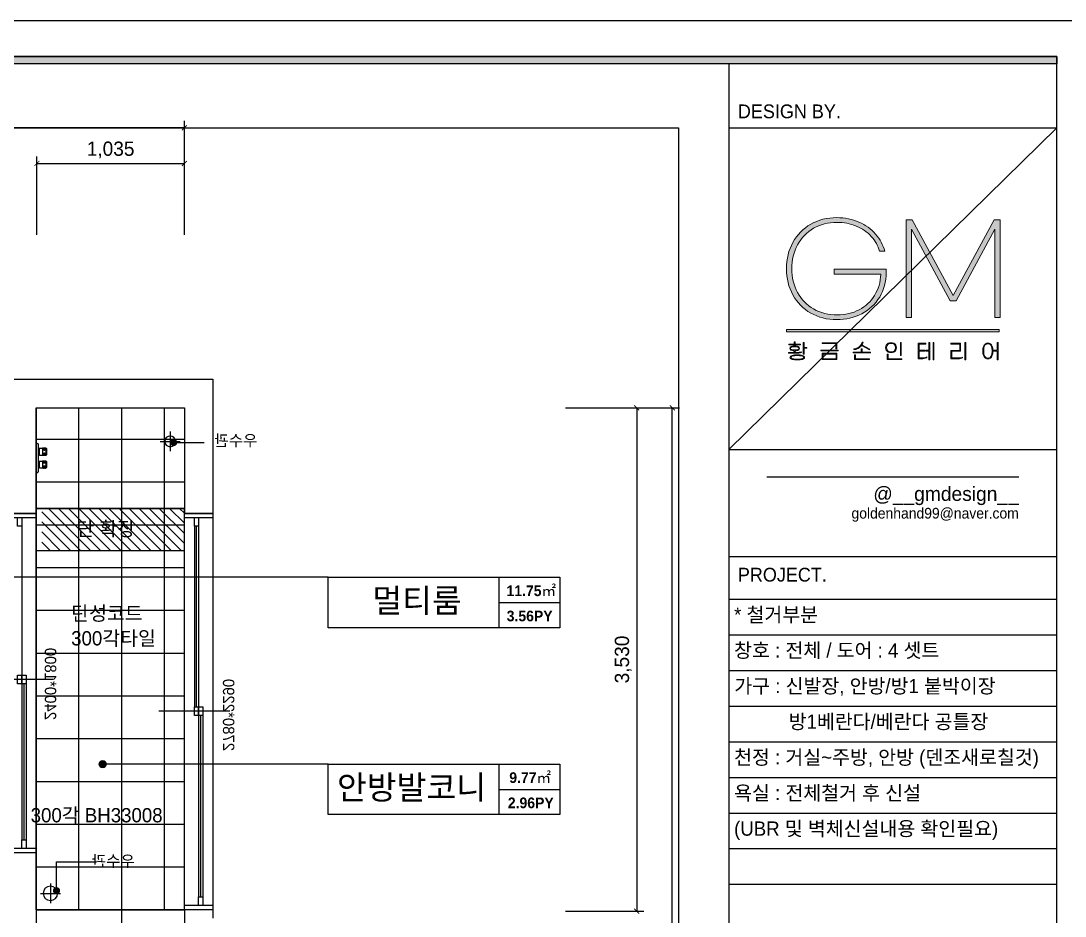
# Model space of a CAD drawing. Header units: inches. Extents: x 47110 to 180628, y 8205 to 35062.
# Drawn here: x 61091 to 68418, y 28114 to 34393 of the extents above; entities that cross this region are included whole.
import ezdxf
from ezdxf.enums import TextEntityAlignment as Align

# ---------------------------------------------------------------- set-up
doc = ezdxf.new("R2010")
doc.units = ezdxf.units.IN
doc.header["$LTSCALE"] = 100
doc.header["$MEASUREMENT"] = 0
doc.header["$PDSIZE"] = 700.071425
doc.linetypes.add('DASHEDX2', pattern=[1.5, 1, -0.5])
for name, color, linetype in [('0-ELC TEXT', 7, 'Continuous'), ('03-TEXT', 3, 'Continuous'), ('06-FUR', 6, 'Continuous'), ('07-DIM', 1, 'Continuous'), ('08-HAT', 8, 'Continuous'), ('3.기호.계단선', 30, 'Continuous'), ('_U+B808_U+C774_U+C5B4 2', 7, 'Continuous'), ('F-SYM', 7, 'Continuous'), ('fin', 5, 'Continuous'), ('FORM(YOURNAME)-11', 1, 'Continuous'), ('Layer 1', 7, 'Continuous'), ('도면층2', 2, 'Continuous'), ('도면층4', 4, 'Continuous'), ('도면층5', 5, 'Continuous')]:
    doc.layers.add(name, color=color, linetype=linetype)
doc.styles.add('YOURNAME', font='HY울릉도M.TTF')
doc.styles.add('넥슨고딕', font='NEXONLv1GothicBold.ttf')
doc.styles.add('마감재', font='stylu.ttf')
doc.styles.add('코레일둥고', font='Korail_Round_Gothic_Medium.ttf')
doc.dimstyles.new('벽치수 Copy of DIM-50', dxfattribs={"dimscale": 50, "dimtxt": 2, "dimasz": 0.7, "dimexe": 1, "dimexo": 1, "dimgap": 0.7, "dimtad": 1, "dimdec": 0, "dimzin": 1, "dimdsep": 46, "dimlunit": 6, "dimtxsty": '마감재', "dimblk": 'ARCHTICK', "dimcen": -0.09, "dimclrd": 256, "dimclre": 256, "dimclrt": 3, "dimadec": 0, "dimazin": 0, "dimtfac": 1, "dimtdec": 0, "dimtix": 1, "dimtmove": 2, "dimatfit": 0, "dimldrblk": 'ARCHTICK', "dimfxl": 1, "dimtolj": 1, "dimtzin": 0, "dimarcsym": 0})

# ---------------------------------------------------------------- blocks, each defined once
blk = doc.blocks.new('block 29')
at = {"layer": '_U+B808_U+C774_U+C5B4 2'}
h = blk.add_hatch(color=35, dxfattribs=at)
h.dxf.hatch_style = 2
edge = h.paths.add_edge_path()
edge.add_spline(control_points=[(626.29, -130.32), (626.06, -130.35), (625.8, -130.36), (625.5, -130.36), (625.5, -130.36), (624.38, -130.36), (624.38, -130.36), (624.38, -130.36), (624.38, -130.21), (624.38, -130.21), (624.38, -130.21), (625.42, -130.21), (625.42, -130.21), (625.42, -130.21), (625.42, -129.89), (625.42, -129.89), (625.16, -129.88), (624.96, -129.84), (624.81, -129.76), (624.66, -129.68), (624.58, -129.57), (624.58, -129.44), (624.58, -129.3), (624.66, -129.19), (624.83, -129.1), (625, -129.02), (625.22, -128.98), (625.5, -128.98), (625.79, -128.98), (626.01, -129.02), (626.18, -129.1), (626.34, -129.19), (626.43, -129.3), (626.43, -129.44), (626.43, -129.57), (626.35, -129.68), (626.2, -129.76), (626.05, -129.84), (625.84, -129.89), (625.58, -129.89), (625.58, -129.89), (625.58, -130.21), (625.58, -130.21), (626.18, -130.2), (626.58, -130.16), (626.78, -130.07), (626.78, -130.07), (626.78, -130.22), (626.78, -130.22), (626.68, -130.27), (626.51, -130.3), (626.29, -130.32)], knot_values=[0, 0, 0, 0, 1, 1, 1, 2, 2, 2, 3, 3, 3, 4, 4, 4, 5, 5, 5, 6, 6, 6, 7, 7, 7, 8, 8, 8, 9, 9, 9, 10, 10, 10, 11, 11, 11, 12, 12, 12, 13, 13, 13, 14, 14, 14, 15, 15, 15, 16, 16, 16, 17, 17, 17, 17], degree=3, periodic=0)
h.paths.add_polyline_path([(626.62, -128.8), (624.41, -128.8), (624.41, -128.65), (625.41, -128.65), (625.41, -128.24), (625.58, -128.24), (625.58, -128.65), (626.62, -128.65)])
edge = h.paths.add_edge_path()
edge.add_spline(control_points=[(626.98, -130.76), (627.24, -130.83), (627.37, -130.96), (627.37, -131.13), (627.37, -131.3), (627.24, -131.42), (626.98, -131.5), (626.72, -131.57), (626.39, -131.61), (626, -131.61), (625.61, -131.61), (625.28, -131.57), (625.02, -131.5), (624.76, -131.42), (624.63, -131.3), (624.63, -131.13), (624.63, -130.96), (624.76, -130.83), (625.02, -130.76), (625.28, -130.68), (625.61, -130.65), (626, -130.65), (626.39, -130.65), (626.72, -130.68), (626.98, -130.76)], knot_values=[0, 0, 0, 0, 1, 1, 1, 2, 2, 2, 3, 3, 3, 4, 4, 4, 5, 5, 5, 6, 6, 6, 7, 7, 7, 8, 8, 8, 8], degree=3, periodic=0)
edge = h.paths.add_edge_path()
edge.add_spline(control_points=[(624.95, -129.67), (625.09, -129.72), (625.27, -129.75), (625.5, -129.75), (625.73, -129.75), (625.92, -129.72), (626.06, -129.67), (626.2, -129.61), (626.27, -129.53), (626.27, -129.44), (626.27, -129.34), (626.2, -129.27), (626.06, -129.21), (625.92, -129.15), (625.73, -129.13), (625.5, -129.13), (625.27, -129.13), (625.09, -129.15), (624.95, -129.21), (624.81, -129.27), (624.74, -129.34), (624.74, -129.44), (624.74, -129.53), (624.81, -129.61), (624.95, -129.67)], knot_values=[0, 0, 0, 0, 1, 1, 1, 2, 2, 2, 3, 3, 3, 4, 4, 4, 5, 5, 5, 6, 6, 6, 7, 7, 7, 8, 8, 8, 8], degree=3, periodic=0)
edge = h.paths.add_edge_path()
edge.add_spline(control_points=[(626.83, -131.38), (627.08, -131.33), (627.2, -131.25), (627.2, -131.13), (627.2, -131.01), (627.08, -130.92), (626.83, -130.87), (626.59, -130.82), (626.31, -130.79), (626, -130.79), (625.69, -130.79), (625.41, -130.82), (625.17, -130.87), (624.92, -130.92), (624.8, -131.01), (624.8, -131.13), (624.8, -131.25), (624.92, -131.33), (625.17, -131.38), (625.41, -131.44), (625.69, -131.46), (626, -131.46), (626.31, -131.46), (626.59, -131.44), (626.83, -131.38)], knot_values=[0, 0, 0, 0, 1, 1, 1, 2, 2, 2, 3, 3, 3, 4, 4, 4, 5, 5, 5, 6, 6, 6, 7, 7, 7, 8, 8, 8, 8], degree=3, periodic=0)
h.paths.add_polyline_path([(627.8, -129.28), (627.8, -129.43), (627.29, -129.43), (627.29, -130.53), (627.13, -130.53), (627.13, -128.32), (627.29, -128.32), (627.29, -129.28)])
h = blk.add_hatch(color=35, dxfattribs=at)
h.dxf.hatch_style = 2
h.paths.add_polyline_path([(633.67, -129.92), (630.41, -129.92), (630.41, -129.77), (633.67, -129.77)])
h.paths.add_polyline_path([(633.4, -129.51), (633.24, -129.51), (633.24, -128.55), (630.66, -128.55), (630.66, -128.4), (633.4, -128.4)])
h.paths.add_polyline_path([(633.41, -131.54), (630.67, -131.54), (630.67, -130.36), (633.41, -130.36)])
h.paths.add_polyline_path([(633.25, -131.39), (633.25, -130.51), (630.83, -130.51), (630.83, -131.39)])
h = blk.add_hatch(color=35, dxfattribs=at)
h.dxf.hatch_style = 2
h.paths.add_polyline_path([(639.69, -130.16), (639.69, -130.31), (636.44, -130.31), (636.44, -130.16), (637.98, -130.16), (637.98, -129.51), (638.15, -129.51), (638.15, -130.16)])
edge = h.paths.add_edge_path()
edge.add_spline(control_points=[(637.36, -129.47), (637.09, -129.61), (636.83, -129.68), (636.58, -129.68), (636.58, -129.68), (636.58, -129.53), (636.58, -129.53), (636.8, -129.52), (637.02, -129.46), (637.24, -129.35), (637.47, -129.24), (637.66, -129.08), (637.83, -128.89), (638, -128.7), (638.1, -128.49), (638.15, -128.26), (638.15, -128.26), (638.31, -128.28), (638.31, -128.28), (638.27, -128.46), (638.21, -128.63), (638.1, -128.79), (638.1, -128.79), (639.55, -129.58), (639.55, -129.58), (639.55, -129.58), (639.48, -129.71), (639.48, -129.71), (639.48, -129.71), (638.01, -128.93), (638.01, -128.93), (637.84, -129.15), (637.62, -129.33), (637.36, -129.47)], knot_values=[0, 0, 0, 0, 1, 1, 1, 2, 2, 2, 3, 3, 3, 4, 4, 4, 5, 5, 5, 6, 6, 6, 7, 7, 7, 8, 8, 8, 9, 9, 9, 10, 10, 10, 11, 11, 11, 11], degree=3, periodic=0)
h.paths.add_polyline_path([(636.86, -131.39), (639.51, -131.39), (639.51, -131.54), (636.7, -131.54), (636.7, -130.65), (636.86, -130.65)])
h = blk.add_hatch(color=35, dxfattribs=at)
h.dxf.hatch_style = 2
edge = h.paths.add_edge_path()
edge.add_spline(control_points=[(644.09, -128.5), (644.24, -128.59), (644.35, -128.7), (644.43, -128.84), (644.51, -128.98), (644.55, -129.14), (644.55, -129.31), (644.55, -129.49), (644.51, -129.65), (644.43, -129.79), (644.35, -129.93), (644.24, -130.04), (644.09, -130.13), (643.93, -130.21), (643.75, -130.25), (643.54, -130.25), (643.33, -130.25), (643.15, -130.21), (643, -130.13), (642.85, -130.04), (642.73, -129.93), (642.65, -129.79), (642.57, -129.65), (642.53, -129.49), (642.53, -129.31), (642.53, -129.14), (642.57, -128.98), (642.65, -128.84), (642.73, -128.7), (642.85, -128.59), (643, -128.5), (643.15, -128.42), (643.33, -128.38), (643.54, -128.38), (643.75, -128.38), (643.93, -128.42), (644.09, -128.5)], knot_values=[0, 0, 0, 0, 1, 1, 1, 2, 2, 2, 3, 3, 3, 4, 4, 4, 5, 5, 5, 6, 6, 6, 7, 7, 7, 8, 8, 8, 9, 9, 9, 10, 10, 10, 11, 11, 11, 12, 12, 12, 12], degree=3, periodic=0)
edge = h.paths.add_edge_path()
edge.add_spline(control_points=[(643.1, -128.62), (642.97, -128.69), (642.87, -128.78), (642.8, -128.9), (642.73, -129.02), (642.7, -129.16), (642.7, -129.31), (642.7, -129.47), (642.73, -129.61), (642.8, -129.73), (642.87, -129.85), (642.97, -129.94), (643.1, -130.01), (643.23, -130.07), (643.38, -130.11), (643.54, -130.11), (643.71, -130.11), (643.86, -130.07), (643.99, -130.01), (644.12, -129.94), (644.21, -129.85), (644.28, -129.73), (644.35, -129.61), (644.39, -129.47), (644.39, -129.31), (644.39, -129.16), (644.35, -129.02), (644.28, -128.9), (644.21, -128.78), (644.12, -128.69), (643.99, -128.62), (643.86, -128.56), (643.71, -128.52), (643.54, -128.52), (643.38, -128.52), (643.23, -128.56), (643.1, -128.62)], knot_values=[0, 0, 0, 0, 1, 1, 1, 2, 2, 2, 3, 3, 3, 4, 4, 4, 5, 5, 5, 6, 6, 6, 7, 7, 7, 8, 8, 8, 9, 9, 9, 10, 10, 10, 11, 11, 11, 12, 12, 12, 12], degree=3, periodic=0)
h.paths.add_polyline_path([(642.98, -131.39), (645.58, -131.39), (645.58, -131.54), (642.82, -131.54), (642.82, -130.53), (642.98, -130.53)])
h.paths.add_polyline_path([(645.45, -130.78), (645.29, -130.78), (645.29, -128.32), (645.45, -128.32)])
h = blk.add_hatch(color=35, dxfattribs=at)
h.dxf.hatch_style = 2
edge = h.paths.add_edge_path()
edge.add_spline(control_points=[(649.11, -131.24), (649.37, -131.24), (649.58, -131.22), (649.75, -131.19), (649.92, -131.17), (650.08, -131.12), (650.22, -131.05), (650.22, -131.05), (650.22, -131.21), (650.22, -131.21), (649.97, -131.33), (649.61, -131.39), (649.13, -131.39), (649.13, -131.39), (648.63, -131.39), (648.63, -131.39), (648.63, -131.39), (648.63, -128.48), (648.63, -128.48), (648.63, -128.48), (650.06, -128.48), (650.06, -128.48), (650.06, -128.48), (650.06, -128.63), (650.06, -128.63), (650.06, -128.63), (648.79, -128.63), (648.79, -128.63), (648.79, -128.63), (648.79, -129.81), (648.79, -129.81), (648.79, -129.81), (649.87, -129.81), (649.87, -129.81), (649.87, -129.81), (649.87, -129.96), (649.87, -129.96), (649.87, -129.96), (648.79, -129.96), (648.79, -129.96), (648.79, -129.96), (648.79, -131.24), (648.79, -131.24), (648.79, -131.24), (649.11, -131.24), (649.11, -131.24)], knot_values=[0, 0, 0, 0, 1, 1, 1, 2, 2, 2, 3, 3, 3, 4, 4, 4, 5, 5, 5, 6, 6, 6, 7, 7, 7, 8, 8, 8, 9, 9, 9, 10, 10, 10, 11, 11, 11, 12, 12, 12, 13, 13, 13, 14, 14, 14, 15, 15, 15, 15], degree=3, periodic=0)
h.paths.add_polyline_path([(650.64, -128.35), (650.8, -128.35), (650.8, -131.56), (650.64, -131.56), (650.64, -129.94), (650.06, -129.94), (650.06, -129.79), (650.64, -129.79)])
h.paths.add_polyline_path([(651.57, -128.32), (651.57, -131.62), (651.41, -131.62), (651.41, -128.32)])
h = blk.add_hatch(color=35, dxfattribs=at)
h.dxf.hatch_style = 2
edge = h.paths.add_edge_path()
edge.add_spline(control_points=[(656.55, -129.97), (656.55, -129.97), (654.9, -129.97), (654.9, -129.97), (654.9, -129.97), (654.9, -131.24), (654.9, -131.24), (654.9, -131.24), (656.08, -131.24), (656.08, -131.24), (656.23, -131.24), (656.39, -131.22), (656.55, -131.19), (656.7, -131.17), (656.83, -131.13), (656.93, -131.08), (656.93, -131.08), (656.93, -131.23), (656.93, -131.23), (656.83, -131.28), (656.71, -131.32), (656.55, -131.34), (656.4, -131.37), (656.24, -131.39), (656.08, -131.39), (656.08, -131.39), (654.74, -131.39), (654.74, -131.39), (654.74, -131.39), (654.74, -129.82), (654.74, -129.82), (654.74, -129.82), (656.39, -129.82), (656.39, -129.82), (656.39, -129.82), (656.39, -128.63), (656.39, -128.63), (656.39, -128.63), (654.73, -128.63), (654.73, -128.63), (654.73, -128.63), (654.73, -128.48), (654.73, -128.48), (654.73, -128.48), (656.55, -128.48), (656.55, -128.48), (656.55, -128.48), (656.55, -129.97), (656.55, -129.97)], knot_values=[0, 0, 0, 0, 1, 1, 1, 2, 2, 2, 3, 3, 3, 4, 4, 4, 5, 5, 5, 6, 6, 6, 7, 7, 7, 8, 8, 8, 9, 9, 9, 10, 10, 10, 11, 11, 11, 12, 12, 12, 13, 13, 13, 14, 14, 14, 15, 15, 15, 16, 16, 16, 16], degree=3, periodic=0)
h.paths.add_polyline_path([(657.51, -131.62), (657.34, -131.62), (657.34, -128.32), (657.51, -128.32)])
h = blk.add_hatch(color=35, dxfattribs=at)
h.dxf.hatch_style = 2
edge = h.paths.add_edge_path()
edge.add_spline(control_points=[(663.56, -128.32), (663.56, -128.32), (663.56, -131.62), (663.56, -131.62), (663.56, -131.62), (663.4, -131.62), (663.4, -131.62), (663.4, -131.62), (663.4, -129.94), (663.4, -129.94), (663.4, -129.94), (662.6, -129.94), (662.6, -129.94), (662.6, -130.27), (662.56, -130.54), (662.48, -130.77), (662.4, -130.99), (662.29, -131.16), (662.14, -131.27), (662, -131.38), (661.84, -131.43), (661.65, -131.43), (661.47, -131.43), (661.3, -131.38), (661.16, -131.27), (661.02, -131.16), (660.91, -130.99), (660.82, -130.76), (660.74, -130.54), (660.7, -130.26), (660.7, -129.93), (660.7, -129.6), (660.74, -129.33), (660.82, -129.1), (660.91, -128.88), (661.02, -128.71), (661.16, -128.6), (661.3, -128.49), (661.47, -128.43), (661.65, -128.43), (661.83, -128.43), (661.99, -128.48), (662.13, -128.58), (662.26, -128.68), (662.37, -128.83), (662.46, -129.04), (662.54, -129.24), (662.59, -129.5), (662.6, -129.79), (662.6, -129.79), (663.4, -129.79), (663.4, -129.79), (663.4, -129.79), (663.4, -128.32), (663.4, -128.32), (663.4, -128.32), (663.56, -128.32), (663.56, -128.32)], knot_values=[0, 0, 0, 0, 1, 1, 1, 2, 2, 2, 3, 3, 3, 4, 4, 4, 5, 5, 5, 6, 6, 6, 7, 7, 7, 8, 8, 8, 9, 9, 9, 10, 10, 10, 11, 11, 11, 12, 12, 12, 13, 13, 13, 14, 14, 14, 15, 15, 15, 16, 16, 16, 17, 17, 17, 18, 18, 18, 19, 19, 19, 19], degree=3, periodic=0)
edge = h.paths.add_edge_path()
edge.add_spline(control_points=[(662.06, -131.13), (662.18, -131.03), (662.27, -130.88), (662.34, -130.68), (662.4, -130.48), (662.44, -130.23), (662.44, -129.93), (662.44, -129.64), (662.4, -129.39), (662.34, -129.19), (662.27, -128.98), (662.18, -128.83), (662.06, -128.73), (661.94, -128.63), (661.8, -128.58), (661.65, -128.58), (661.5, -128.58), (661.37, -128.63), (661.25, -128.73), (661.13, -128.83), (661.04, -128.98), (660.97, -129.19), (660.9, -129.39), (660.87, -129.64), (660.87, -129.93), (660.87, -130.23), (660.9, -130.48), (660.97, -130.68), (661.04, -130.88), (661.13, -131.03), (661.25, -131.13), (661.37, -131.23), (661.5, -131.28), (661.65, -131.28), (661.8, -131.28), (661.94, -131.23), (662.06, -131.13)], knot_values=[0, 0, 0, 0, 1, 1, 1, 2, 2, 2, 3, 3, 3, 4, 4, 4, 5, 5, 5, 6, 6, 6, 7, 7, 7, 8, 8, 8, 9, 9, 9, 10, 10, 10, 11, 11, 11, 12, 12, 12, 12], degree=3, periodic=0)
at = {"layer": '_U+B808_U+C774_U+C5B4 2', "lineweight": 0}
for points in [[(626.62, -128.8), (624.41, -128.8), (624.41, -128.65), (625.41, -128.65), (625.41, -128.24), (625.58, -128.24), (625.58, -128.65), (626.62, -128.65), (626.62, -128.8)], [(627.8, -129.28), (627.8, -129.43), (627.29, -129.43), (627.29, -130.53), (627.13, -130.53), (627.13, -128.32), (627.29, -128.32), (627.29, -129.28), (627.8, -129.28)], [(633.4, -129.51), (633.24, -129.51), (633.24, -128.55), (630.66, -128.55), (630.66, -128.4), (633.4, -128.4), (633.4, -129.51)], [(645.45, -130.78), (645.29, -130.78), (645.29, -128.32), (645.45, -128.32), (645.45, -130.78)], [(650.64, -128.35), (650.8, -128.35), (650.8, -131.56), (650.64, -131.56), (650.64, -129.94), (650.06, -129.94), (650.06, -129.79), (650.64, -129.79), (650.64, -128.35)], [(651.57, -128.32), (651.57, -131.62), (651.41, -131.62), (651.41, -128.32), (651.57, -128.32)], [(657.51, -131.62), (657.34, -131.62), (657.34, -128.32), (657.51, -128.32), (657.51, -131.62)], [(633.67, -129.92), (630.41, -129.92), (630.41, -129.77), (633.67, -129.77), (633.67, -129.92)], [(633.41, -131.54), (630.67, -131.54), (630.67, -130.36), (633.41, -130.36), (633.41, -131.54)], [(633.25, -131.39), (633.25, -130.51), (630.83, -130.51), (630.83, -131.39), (633.25, -131.39)], [(639.69, -130.16), (639.69, -130.31), (636.44, -130.31), (636.44, -130.16), (637.98, -130.16), (637.98, -129.51), (638.15, -129.51), (638.15, -130.16), (639.69, -130.16)], [(636.86, -131.39), (639.51, -131.39), (639.51, -131.54), (636.7, -131.54), (636.7, -130.65), (636.86, -130.65), (636.86, -131.39)], [(642.98, -131.39), (645.58, -131.39), (645.58, -131.54), (642.82, -131.54), (642.82, -130.53), (642.98, -130.53), (642.98, -131.39)]]:
    blk.add_lwpolyline(points, dxfattribs=at)
for points, knots in [([(637.36, -129.47), (637.09, -129.61), (636.83, -129.68), (636.58, -129.68), (636.58, -129.68), (636.58, -129.53), (636.58, -129.53), (636.8, -129.52), (637.02, -129.46), (637.24, -129.35), (637.47, -129.24), (637.66, -129.08), (637.83, -128.89), (638, -128.7), (638.1, -128.49), (638.15, -128.26), (638.15, -128.26), (638.31, -128.28), (638.31, -128.28), (638.27, -128.46), (638.21, -128.63), (638.1, -128.79), (638.1, -128.79), (639.55, -129.58), (639.55, -129.58), (639.55, -129.58), (639.48, -129.71), (639.48, -129.71), (639.48, -129.71), (638.01, -128.93), (638.01, -128.93), (637.84, -129.15), (637.62, -129.33), (637.36, -129.47)], [0, 0, 0, 0, 1, 1, 1, 2, 2, 2, 3, 3, 3, 4, 4, 4, 5, 5, 5, 6, 6, 6, 7, 7, 7, 8, 8, 8, 9, 9, 9, 10, 10, 10, 11, 11, 11, 11]), ([(644.09, -128.5), (644.24, -128.59), (644.35, -128.7), (644.43, -128.84), (644.51, -128.98), (644.55, -129.14), (644.55, -129.31), (644.55, -129.49), (644.51, -129.65), (644.43, -129.79), (644.35, -129.93), (644.24, -130.04), (644.09, -130.13), (643.93, -130.21), (643.75, -130.25), (643.54, -130.25), (643.33, -130.25), (643.15, -130.21), (643, -130.13), (642.85, -130.04), (642.73, -129.93), (642.65, -129.79), (642.57, -129.65), (642.53, -129.49), (642.53, -129.31), (642.53, -129.14), (642.57, -128.98), (642.65, -128.84), (642.73, -128.7), (642.85, -128.59), (643, -128.5), (643.15, -128.42), (643.33, -128.38), (643.54, -128.38), (643.75, -128.38), (643.93, -128.42), (644.09, -128.5)], [0, 0, 0, 0, 1, 1, 1, 2, 2, 2, 3, 3, 3, 4, 4, 4, 5, 5, 5, 6, 6, 6, 7, 7, 7, 8, 8, 8, 9, 9, 9, 10, 10, 10, 11, 11, 11, 12, 12, 12, 12]), ([(643.1, -128.62), (642.97, -128.69), (642.87, -128.78), (642.8, -128.9), (642.73, -129.02), (642.7, -129.16), (642.7, -129.31), (642.7, -129.47), (642.73, -129.61), (642.8, -129.73), (642.87, -129.85), (642.97, -129.94), (643.1, -130.01), (643.23, -130.07), (643.38, -130.11), (643.54, -130.11), (643.71, -130.11), (643.86, -130.07), (643.99, -130.01), (644.12, -129.94), (644.21, -129.85), (644.28, -129.73), (644.35, -129.61), (644.39, -129.47), (644.39, -129.31), (644.39, -129.16), (644.35, -129.02), (644.28, -128.9), (644.21, -128.78), (644.12, -128.69), (643.99, -128.62), (643.86, -128.56), (643.71, -128.52), (643.54, -128.52), (643.38, -128.52), (643.23, -128.56), (643.1, -128.62)], [0, 0, 0, 0, 1, 1, 1, 2, 2, 2, 3, 3, 3, 4, 4, 4, 5, 5, 5, 6, 6, 6, 7, 7, 7, 8, 8, 8, 9, 9, 9, 10, 10, 10, 11, 11, 11, 12, 12, 12, 12]), ([(649.11, -131.24), (649.37, -131.24), (649.58, -131.22), (649.75, -131.19), (649.92, -131.17), (650.08, -131.12), (650.22, -131.05), (650.22, -131.05), (650.22, -131.21), (650.22, -131.21), (649.97, -131.33), (649.61, -131.39), (649.13, -131.39), (649.13, -131.39), (648.63, -131.39), (648.63, -131.39), (648.63, -131.39), (648.63, -128.48), (648.63, -128.48), (648.63, -128.48), (650.06, -128.48), (650.06, -128.48), (650.06, -128.48), (650.06, -128.63), (650.06, -128.63), (650.06, -128.63), (648.79, -128.63), (648.79, -128.63), (648.79, -128.63), (648.79, -129.81), (648.79, -129.81), (648.79, -129.81), (649.87, -129.81), (649.87, -129.81), (649.87, -129.81), (649.87, -129.96), (649.87, -129.96), (649.87, -129.96), (648.79, -129.96), (648.79, -129.96), (648.79, -129.96), (648.79, -131.24), (648.79, -131.24), (648.79, -131.24), (649.11, -131.24), (649.11, -131.24)], [0, 0, 0, 0, 1, 1, 1, 2, 2, 2, 3, 3, 3, 4, 4, 4, 5, 5, 5, 6, 6, 6, 7, 7, 7, 8, 8, 8, 9, 9, 9, 10, 10, 10, 11, 11, 11, 12, 12, 12, 13, 13, 13, 14, 14, 14, 15, 15, 15, 15]), ([(656.55, -129.97), (656.55, -129.97), (654.9, -129.97), (654.9, -129.97), (654.9, -129.97), (654.9, -131.24), (654.9, -131.24), (654.9, -131.24), (656.08, -131.24), (656.08, -131.24), (656.23, -131.24), (656.39, -131.22), (656.55, -131.19), (656.7, -131.17), (656.83, -131.13), (656.93, -131.08), (656.93, -131.08), (656.93, -131.23), (656.93, -131.23), (656.83, -131.28), (656.71, -131.32), (656.55, -131.34), (656.4, -131.37), (656.24, -131.39), (656.08, -131.39), (656.08, -131.39), (654.74, -131.39), (654.74, -131.39), (654.74, -131.39), (654.74, -129.82), (654.74, -129.82), (654.74, -129.82), (656.39, -129.82), (656.39, -129.82), (656.39, -129.82), (656.39, -128.63), (656.39, -128.63), (656.39, -128.63), (654.73, -128.63), (654.73, -128.63), (654.73, -128.63), (654.73, -128.48), (654.73, -128.48), (654.73, -128.48), (656.55, -128.48), (656.55, -128.48), (656.55, -128.48), (656.55, -129.97), (656.55, -129.97)], [0, 0, 0, 0, 1, 1, 1, 2, 2, 2, 3, 3, 3, 4, 4, 4, 5, 5, 5, 6, 6, 6, 7, 7, 7, 8, 8, 8, 9, 9, 9, 10, 10, 10, 11, 11, 11, 12, 12, 12, 13, 13, 13, 14, 14, 14, 15, 15, 15, 16, 16, 16, 16]), ([(663.56, -128.32), (663.56, -128.32), (663.56, -131.62), (663.56, -131.62), (663.56, -131.62), (663.4, -131.62), (663.4, -131.62), (663.4, -131.62), (663.4, -129.94), (663.4, -129.94), (663.4, -129.94), (662.6, -129.94), (662.6, -129.94), (662.6, -130.27), (662.56, -130.54), (662.48, -130.77), (662.4, -130.99), (662.29, -131.16), (662.14, -131.27), (662, -131.38), (661.84, -131.43), (661.65, -131.43), (661.47, -131.43), (661.3, -131.38), (661.16, -131.27), (661.02, -131.16), (660.91, -130.99), (660.82, -130.76), (660.74, -130.54), (660.7, -130.26), (660.7, -129.93), (660.7, -129.6), (660.74, -129.33), (660.82, -129.1), (660.91, -128.88), (661.02, -128.71), (661.16, -128.6), (661.3, -128.49), (661.47, -128.43), (661.65, -128.43), (661.83, -128.43), (661.99, -128.48), (662.13, -128.58), (662.26, -128.68), (662.37, -128.83), (662.46, -129.04), (662.54, -129.24), (662.59, -129.5), (662.6, -129.79), (662.6, -129.79), (663.4, -129.79), (663.4, -129.79), (663.4, -129.79), (663.4, -128.32), (663.4, -128.32), (663.4, -128.32), (663.56, -128.32), (663.56, -128.32)], [0, 0, 0, 0, 1, 1, 1, 2, 2, 2, 3, 3, 3, 4, 4, 4, 5, 5, 5, 6, 6, 6, 7, 7, 7, 8, 8, 8, 9, 9, 9, 10, 10, 10, 11, 11, 11, 12, 12, 12, 13, 13, 13, 14, 14, 14, 15, 15, 15, 16, 16, 16, 17, 17, 17, 18, 18, 18, 19, 19, 19, 19]), ([(662.06, -131.13), (662.18, -131.03), (662.27, -130.88), (662.34, -130.68), (662.4, -130.48), (662.44, -130.23), (662.44, -129.93), (662.44, -129.64), (662.4, -129.39), (662.34, -129.19), (662.27, -128.98), (662.18, -128.83), (662.06, -128.73), (661.94, -128.63), (661.8, -128.58), (661.65, -128.58), (661.5, -128.58), (661.37, -128.63), (661.25, -128.73), (661.13, -128.83), (661.04, -128.98), (660.97, -129.19), (660.9, -129.39), (660.87, -129.64), (660.87, -129.93), (660.87, -130.23), (660.9, -130.48), (660.97, -130.68), (661.04, -130.88), (661.13, -131.03), (661.25, -131.13), (661.37, -131.23), (661.5, -131.28), (661.65, -131.28), (661.8, -131.28), (661.94, -131.23), (662.06, -131.13)], [0, 0, 0, 0, 1, 1, 1, 2, 2, 2, 3, 3, 3, 4, 4, 4, 5, 5, 5, 6, 6, 6, 7, 7, 7, 8, 8, 8, 9, 9, 9, 10, 10, 10, 11, 11, 11, 12, 12, 12, 12]), ([(626.29, -130.32), (626.06, -130.35), (625.8, -130.36), (625.5, -130.36), (625.5, -130.36), (624.38, -130.36), (624.38, -130.36), (624.38, -130.36), (624.38, -130.21), (624.38, -130.21), (624.38, -130.21), (625.42, -130.21), (625.42, -130.21), (625.42, -130.21), (625.42, -129.89), (625.42, -129.89), (625.16, -129.88), (624.96, -129.84), (624.81, -129.76), (624.66, -129.68), (624.58, -129.57), (624.58, -129.44), (624.58, -129.3), (624.66, -129.19), (624.83, -129.1), (625, -129.02), (625.22, -128.98), (625.5, -128.98), (625.79, -128.98), (626.01, -129.02), (626.18, -129.1), (626.34, -129.19), (626.43, -129.3), (626.43, -129.44), (626.43, -129.57), (626.35, -129.68), (626.2, -129.76), (626.05, -129.84), (625.84, -129.89), (625.58, -129.89), (625.58, -129.89), (625.58, -130.21), (625.58, -130.21), (626.18, -130.2), (626.58, -130.16), (626.78, -130.07), (626.78, -130.07), (626.78, -130.22), (626.78, -130.22), (626.68, -130.27), (626.51, -130.3), (626.29, -130.32)], [0, 0, 0, 0, 1, 1, 1, 2, 2, 2, 3, 3, 3, 4, 4, 4, 5, 5, 5, 6, 6, 6, 7, 7, 7, 8, 8, 8, 9, 9, 9, 10, 10, 10, 11, 11, 11, 12, 12, 12, 13, 13, 13, 14, 14, 14, 15, 15, 15, 16, 16, 16, 17, 17, 17, 17]), ([(626.98, -130.76), (627.24, -130.83), (627.37, -130.96), (627.37, -131.13), (627.37, -131.3), (627.24, -131.42), (626.98, -131.5), (626.72, -131.57), (626.39, -131.61), (626, -131.61), (625.61, -131.61), (625.28, -131.57), (625.02, -131.5), (624.76, -131.42), (624.63, -131.3), (624.63, -131.13), (624.63, -130.96), (624.76, -130.83), (625.02, -130.76), (625.28, -130.68), (625.61, -130.65), (626, -130.65), (626.39, -130.65), (626.72, -130.68), (626.98, -130.76)], [0, 0, 0, 0, 1, 1, 1, 2, 2, 2, 3, 3, 3, 4, 4, 4, 5, 5, 5, 6, 6, 6, 7, 7, 7, 8, 8, 8, 8]), ([(624.95, -129.67), (625.09, -129.72), (625.27, -129.75), (625.5, -129.75), (625.73, -129.75), (625.92, -129.72), (626.06, -129.67), (626.2, -129.61), (626.27, -129.53), (626.27, -129.44), (626.27, -129.34), (626.2, -129.27), (626.06, -129.21), (625.92, -129.15), (625.73, -129.13), (625.5, -129.13), (625.27, -129.13), (625.09, -129.15), (624.95, -129.21), (624.81, -129.27), (624.74, -129.34), (624.74, -129.44), (624.74, -129.53), (624.81, -129.61), (624.95, -129.67)], [0, 0, 0, 0, 1, 1, 1, 2, 2, 2, 3, 3, 3, 4, 4, 4, 5, 5, 5, 6, 6, 6, 7, 7, 7, 8, 8, 8, 8]), ([(626.83, -131.38), (627.08, -131.33), (627.2, -131.25), (627.2, -131.13), (627.2, -131.01), (627.08, -130.92), (626.83, -130.87), (626.59, -130.82), (626.31, -130.79), (626, -130.79), (625.69, -130.79), (625.41, -130.82), (625.17, -130.87), (624.92, -130.92), (624.8, -131.01), (624.8, -131.13), (624.8, -131.25), (624.92, -131.33), (625.17, -131.38), (625.41, -131.44), (625.69, -131.46), (626, -131.46), (626.31, -131.46), (626.59, -131.44), (626.83, -131.38)], [0, 0, 0, 0, 1, 1, 1, 2, 2, 2, 3, 3, 3, 4, 4, 4, 5, 5, 5, 6, 6, 6, 7, 7, 7, 8, 8, 8, 8])]:
    blk.add_open_spline(points, degree=3, knots=knots, dxfattribs=at)
blk = doc.blocks.new('block 30')
at = {"layer": '_U+B808_U+C774_U+C5B4 2'}
h = blk.add_hatch(color=35, dxfattribs=at)
h.dxf.hatch_style = 2
edge = h.paths.add_edge_path()
edge.add_spline(control_points=[(637.53, -105.82), (638.78, -106.37), (639.83, -107.12), (640.66, -108.08), (641.5, -109.03), (642.06, -110.11), (642.35, -111.29), (642.35, -111.29), (641.36, -111.29), (641.36, -111.29), (641.11, -110.26), (640.6, -109.33), (639.84, -108.5), (639.08, -107.68), (638.14, -107.03), (637.02, -106.57), (635.9, -106.11), (634.7, -105.88), (633.42, -105.88), (631.78, -105.88), (630.32, -106.25), (629.04, -106.99), (627.76, -107.73), (626.76, -108.76), (626.05, -110.08), (625.33, -111.4), (624.97, -112.88), (624.97, -114.53), (624.97, -116.2), (625.33, -117.69), (626.05, -119), (626.76, -120.31), (627.77, -121.34), (629.05, -122.08), (630.34, -122.82), (631.82, -123.19), (633.49, -123.19), (634.98, -123.19), (636.34, -122.87), (637.56, -122.23), (638.78, -121.59), (639.75, -120.69), (640.47, -119.53), (641.18, -118.38), (641.57, -117.05), (641.61, -115.55), (641.61, -115.55), (632.88, -115.55), (632.88, -115.55), (632.88, -115.55), (632.88, -114.65), (632.88, -114.65), (632.88, -114.65), (642.63, -114.65), (642.63, -114.65), (642.63, -114.65), (642.63, -115.25), (642.63, -115.25), (642.63, -116.97), (642.23, -118.49), (641.42, -119.84), (640.6, -121.18), (639.49, -122.22), (638.08, -122.96), (636.67, -123.7), (635.11, -124.07), (633.39, -124.07), (631.57, -124.07), (629.95, -123.66), (628.52, -122.85), (627.09, -122.03), (625.98, -120.89), (625.18, -119.44), (624.37, -117.99), (623.97, -116.36), (623.97, -114.53), (623.97, -112.71), (624.37, -111.08), (625.18, -109.63), (625.98, -108.18), (627.09, -107.04), (628.52, -106.22), (629.95, -105.41), (631.57, -105), (633.39, -105), (634.89, -105), (636.27, -105.27), (637.53, -105.82)], knot_values=[0, 0, 0, 0, 1, 1, 1, 2, 2, 2, 3, 3, 3, 4, 4, 4, 5, 5, 5, 6, 6, 6, 7, 7, 7, 8, 8, 8, 9, 9, 9, 10, 10, 10, 11, 11, 11, 12, 12, 12, 13, 13, 13, 14, 14, 14, 15, 15, 15, 16, 16, 16, 17, 17, 17, 18, 18, 18, 19, 19, 19, 20, 20, 20, 21, 21, 21, 22, 22, 22, 23, 23, 23, 24, 24, 24, 25, 25, 25, 26, 26, 26, 27, 27, 27, 28, 28, 28, 29, 29, 29, 29], degree=3, periodic=0)
h = blk.add_hatch(color=35, dxfattribs=at)
h.dxf.hatch_style = 2
h.paths.add_polyline_path([(646.36, -105.39), (647.49, -105.39), (655.18, -119.56), (662.86, -105.39), (663.97, -105.39), (663.97, -123.68), (662.98, -123.68), (662.98, -107.17), (655.73, -120.53), (654.6, -120.53), (647.35, -107.17), (647.35, -123.68), (646.36, -123.68)])
at = {"layer": '_U+B808_U+C774_U+C5B4 2', "lineweight": 0}
blk.add_lwpolyline([(646.36, -105.39), (647.49, -105.39), (655.18, -119.56), (662.86, -105.39), (663.97, -105.39), (663.97, -123.68), (662.98, -123.68), (662.98, -107.17), (655.73, -120.53), (654.6, -120.53), (647.35, -107.17), (647.35, -123.68), (646.36, -123.68), (646.36, -105.39)], dxfattribs=at)
blk.add_open_spline([(637.53, -105.82), (638.78, -106.37), (639.83, -107.12), (640.66, -108.08), (641.5, -109.03), (642.06, -110.11), (642.35, -111.29), (642.35, -111.29), (641.36, -111.29), (641.36, -111.29), (641.11, -110.26), (640.6, -109.33), (639.84, -108.5), (639.08, -107.68), (638.14, -107.03), (637.02, -106.57), (635.9, -106.11), (634.7, -105.88), (633.42, -105.88), (631.78, -105.88), (630.32, -106.25), (629.04, -106.99), (627.76, -107.73), (626.76, -108.76), (626.05, -110.08), (625.33, -111.4), (624.97, -112.88), (624.97, -114.53), (624.97, -116.2), (625.33, -117.69), (626.05, -119), (626.76, -120.31), (627.77, -121.34), (629.05, -122.08), (630.34, -122.82), (631.82, -123.19), (633.49, -123.19), (634.98, -123.19), (636.34, -122.87), (637.56, -122.23), (638.78, -121.59), (639.75, -120.69), (640.47, -119.53), (641.18, -118.38), (641.57, -117.05), (641.61, -115.55), (641.61, -115.55), (632.88, -115.55), (632.88, -115.55), (632.88, -115.55), (632.88, -114.65), (632.88, -114.65), (632.88, -114.65), (642.63, -114.65), (642.63, -114.65), (642.63, -114.65), (642.63, -115.25), (642.63, -115.25), (642.63, -116.97), (642.23, -118.49), (641.42, -119.84), (640.6, -121.18), (639.49, -122.22), (638.08, -122.96), (636.67, -123.7), (635.11, -124.07), (633.39, -124.07), (631.57, -124.07), (629.95, -123.66), (628.52, -122.85), (627.09, -122.03), (625.98, -120.89), (625.18, -119.44), (624.37, -117.99), (623.97, -116.36), (623.97, -114.53), (623.97, -112.71), (624.37, -111.08), (625.18, -109.63), (625.98, -108.18), (627.09, -107.04), (628.52, -106.22), (629.95, -105.41), (631.57, -105), (633.39, -105), (634.89, -105), (636.27, -105.27), (637.53, -105.82)], degree=3, knots=[0, 0, 0, 0, 1, 1, 1, 2, 2, 2, 3, 3, 3, 4, 4, 4, 5, 5, 5, 6, 6, 6, 7, 7, 7, 8, 8, 8, 9, 9, 9, 10, 10, 10, 11, 11, 11, 12, 12, 12, 13, 13, 13, 14, 14, 14, 15, 15, 15, 16, 16, 16, 17, 17, 17, 18, 18, 18, 19, 19, 19, 20, 20, 20, 21, 21, 21, 22, 22, 22, 23, 23, 23, 24, 24, 24, 25, 25, 25, 26, 26, 26, 27, 27, 27, 28, 28, 28, 29, 29, 29, 29], dxfattribs=at)
blk = doc.blocks.new('block 28')
at = {"layer": '_U+B808_U+C774_U+C5B4 2'}
for name in ['block 30', 'block 29']:
    blk.add_blockref(name, (0, 0), dxfattribs=at)
blk = doc.blocks.new('block 27')
at = {"layer": '_U+B808_U+C774_U+C5B4 2'}
h = blk.add_hatch(color=35, dxfattribs=at)
h.dxf.hatch_style = 2
h.paths.add_polyline_path([(663.76, -126.35), (623.97, -126.35), (623.97, -125.94), (663.76, -125.94)])
at = {"layer": '_U+B808_U+C774_U+C5B4 2', "lineweight": 0}
blk.add_lwpolyline([(663.76, -126.35), (623.97, -126.35), (623.97, -125.94), (663.76, -125.94), (663.76, -126.35)], dxfattribs=at)
at = {"layer": '_U+B808_U+C774_U+C5B4 2'}
blk.add_blockref('block 28', (0, 0), dxfattribs=at)
blk = doc.blocks.new('FORM-PLAN')
at = {"layer": 'FORM(YOURNAME)-11'}
h = blk.add_hatch(color=256, dxfattribs=at)
h.dxf.hatch_style = 1
h.paths.add_polyline_path([(-71444, 55115), (10556, 55115), (10556, 54915), (-71444, 54915)])
h.paths.add_polyline_path([(-71444, -2085), (10556, -2085), (10556, -2285), (-71444, -2285)])
at = {"layer": 'Defpoints', "color": 158}
for p, q in [((1346, 54915), (1346, -2085)), ((1346, 53115), (10556, 53115)), ((10556, 53115), (1346, 44093)), ((1346, 44093), (10556, 44093))]:
    blk.add_line(p, q, dxfattribs=at)
for points in [[(-71444, -2285), (10556, -2285), (10556, 55115), (-71444, 55115)], [(-69444, 53115), (-64, 53115), (-64, 1215), (-69444, 1215)]]:
    blk.add_lwpolyline(points, close=True, dxfattribs=at)
at = {"layer": 'FORM(YOURNAME)-11', "color": 251}
blk.add_line((2415, 43323), (9487, 43323), dxfattribs=at)
at = {"layer": 'FORM(YOURNAME)-11', "color": 14}
for p, q in [((1346, 41093), (10556, 41093)), ((1346, 39893), (10556, 39893)), ((1346, 38893), (10556, 38893)), ((1346, 37893), (10556, 37893)), ((1346, 36893), (10556, 36893)), ((1346, 35893), (10556, 35893)), ((1346, 34893), (10556, 34893)), ((1346, 33893), (10556, 33893)), ((1346, 32893), (10556, 32893)), ((1346, 31893), (10556, 31893))]:
    blk.add_line(p, q, dxfattribs=at)
at = {"layer": 'FORM(YOURNAME)-11', "color": 250}
blk.add_lwpolyline([(-72444, -3285), (11556, -3285), (11556, 56115), (-72444, 56115)], close=True, dxfattribs=at)
at = {"layer": 'FORM(YOURNAME)-11'}
blk.add_lwpolyline([(-71444, 55115), (10556, 55115), (10556, 54915), (-71444, 54915)], close=True, dxfattribs=at)
at = {"layer": '_U+B808_U+C774_U+C5B4 2', "xscale": 150, "yscale": 150, "zscale": 150}
blk.add_blockref('block 27', (-90629, 66345), dxfattribs=at)
at = {"layer": 'FORM(YOURNAME)-11', "color": 14, "style": 'YOURNAME'}
for s, p in [('DESIGN BY.', (1603, 53577)), ('PROJECT.', (1603, 40579))]:
    blk.add_text(s, height=386.1, dxfattribs=at).set_placement(p, align=Align.MIDDLE_LEFT)
for s, height, width, p in [('@__gmdesign__', 400, 1.03, (9487, 42649)), ('goldenhand99@naver.com', 300, 0.995, (9487, 42154))]:
    blk.add_text(s, height=height, dxfattribs=dict(at, width=width)).set_placement(p, align=Align.RIGHT)
at = {"layer": 'FORM(YOURNAME)-11', "color": 3, "style": 'YOURNAME'}
for tag, height, p in [('1', 450, (9905, 18188)), ('2', 450, (9905, 17544)), ('3', 450, (9905, 16257)), ('4', 450, (9905, 14326)), ('5', 515, (9905, 12009)), ('6', 515, (9905, 9757)), ('7', 515, (9905, 7504)), ('8', 515, (9905, 5252)), ('9', 515, (9905, 2999)), ('10', 515, (5655, 811)), ('11', 515, (9905, 747)), ('12', 515, (5655, -1441)), ('13', 515, (9905, -1441))]:
    blk.add_attdef(tag, text='', height=height, dxfattribs=at).set_placement(p, align=Align.MIDDLE_RIGHT)
blk = doc.blocks.new('_ArchTick')
at = {"color": 0, "linetype": 'ByBlock', "const_width": 0.15}
blk.add_lwpolyline([(-0.5, -0.5), (0.5, 0.5)], dxfattribs=at)
blk = doc.blocks.new('*D17')
at = {"layer": '07-DIM', "lineweight": -2, "transparency": 16777216}
for p, q in [((64911.9, 31678.7), (65711.9, 31678.7)), ((65661.9, 21908.7), (65661.9, 31678.7)), ((64911.9, 21908.7), (65711.9, 21908.7))]:
    blk.add_line(p, q, dxfattribs=at)
at = {"layer": 'Defpoints', "color": 0, "transparency": 16777216}
for p in [(64861.9, 31678.7), (65661.9, 31678.7), (64861.9, 21908.7)]:
    blk.add_point(p, dxfattribs=at)
at = {"layer": '07-DIM', "lineweight": -2, "transparency": 16777216, "xscale": 35, "yscale": 35, "zscale": 35}
for p, rotation in [((65661.9, 31678.7), 90), ((65661.9, 21908.7), 270)]:
    blk.add_blockref('_ArchTick', p, dxfattribs=dict(at, rotation=rotation))
at = {"layer": '07-DIM', "color": 3, "transparency": 16777216, "insert": (65567.6, 26793.7), "char_height": 100, "attachment_point": 5, "rotation": 90, "style": '마감재'}
blk.add_mtext('\\A1;9,770', dxfattribs=at)
blk = doc.blocks.new('*D18')
at = {"layer": '07-DIM', "lineweight": -2, "transparency": 16777216}
for p, q in [((64911.9, 31678.7), (65461.9, 31678.7)), ((65411.9, 31678.7), (65411.9, 28148.7)), ((64911.9, 28148.7), (65461.9, 28148.7))]:
    blk.add_line(p, q, dxfattribs=at)
at = {"layer": 'Defpoints', "color": 0, "transparency": 16777216}
for p in [(64861.9, 31678.7), (64861.9, 28148.7), (65411.9, 28148.7)]:
    blk.add_point(p, dxfattribs=at)
at = {"layer": '07-DIM', "lineweight": -2, "transparency": 16777216, "xscale": 35, "yscale": 35, "zscale": 35}
for p, rotation in [((65411.9, 31678.7), 90), ((65411.9, 28148.7), 270)]:
    blk.add_blockref('_ArchTick', p, dxfattribs=dict(at, rotation=rotation))
at = {"layer": '07-DIM', "color": 3, "transparency": 16777216, "insert": (65317.6, 29913.7), "char_height": 100, "attachment_point": 5, "rotation": 90, "style": '마감재'}
blk.add_mtext('\\A1;3,530', dxfattribs=at)
blk = doc.blocks.new('*D11')
at = {"layer": '07-DIM', "lineweight": -2, "transparency": 16777216}
for p, q in [((61203.4, 32892.6), (61203.4, 33442.6)), ((62238.4, 32892.6), (62238.4, 33442.6)), ((61203.4, 33392.6), (62238.4, 33392.6))]:
    blk.add_line(p, q, dxfattribs=at)
at = {"layer": 'Defpoints', "color": 0, "transparency": 16777216}
for p in [(62238.4, 33392.6), (61203.4, 32842.6), (62238.4, 32842.6)]:
    blk.add_point(p, dxfattribs=at)
at = {"layer": '07-DIM', "lineweight": -2, "transparency": 16777216, "xscale": 35, "yscale": 35, "zscale": 35, "rotation": 180}
blk.add_blockref('_ArchTick', (61203.4, 33392.6), dxfattribs=at)
at = {"layer": '07-DIM', "lineweight": -2, "transparency": 16777216, "xscale": 35, "yscale": 35, "zscale": 35}
blk.add_blockref('_ArchTick', (62238.4, 33392.6), dxfattribs=at)
at = {"layer": '07-DIM', "color": 3, "transparency": 16777216, "insert": (61720.9, 33486.9), "char_height": 100, "attachment_point": 5, "style": '마감재'}
blk.add_mtext('\\A1;1,035', dxfattribs=at)
blk = doc.blocks.new('*D12')
at = {"layer": '07-DIM', "lineweight": -2, "transparency": 16777216}
for p, q in [((51815.9, 32892.6), (51815.9, 33692.6)), ((62238.4, 33642.6), (51815.9, 33642.6)), ((62238.4, 32892.6), (62238.4, 33692.6))]:
    blk.add_line(p, q, dxfattribs=at)
at = {"layer": 'Defpoints', "color": 0, "transparency": 16777216}
for p in [(51815.9, 33642.6), (51815.9, 32842.6), (62238.4, 32842.6)]:
    blk.add_point(p, dxfattribs=at)
at = {"layer": '07-DIM', "lineweight": -2, "transparency": 16777216, "xscale": 35, "yscale": 35, "zscale": 35, "rotation": 180}
blk.add_blockref('_ArchTick', (51815.9, 33642.6), dxfattribs=at)
at = {"layer": '07-DIM', "lineweight": -2, "transparency": 16777216, "xscale": 35, "yscale": 35, "zscale": 35}
blk.add_blockref('_ArchTick', (62238.4, 33642.6), dxfattribs=at)
at = {"layer": '07-DIM', "color": 3, "transparency": 16777216, "insert": (57027.2, 33736.9), "char_height": 100, "attachment_point": 5, "style": '마감재'}
blk.add_mtext('\\A1;10,423', dxfattribs=at)
blk = doc.blocks.new('A$C004A4CAE')
at = {"layer": 'fin', "color": 6}
for p, q in [((0, 0), (0, 5)), ((200, 15), (10, 15)), ((36, 69), (36, 70)), ((84, 69), (36, 69)), ((51, 63), (36, 63)), ((51, 57), (36, 57)), ((51, 51), (36, 51)), ((36, 23), (36, 45)), ((84, 45), (36, 45)), ((82, 72), (38, 72)), ((82, 21), (38, 21)), ((43, 15), (43, 21)), ((84, 63), (69, 63)), ((84, 57), (69, 57)), ((84, 51), (69, 51)), ((77, 15), (77, 21)), ((84, 69), (84, 70)), ((84, 23), (84, 45)), ((126, 69), (126, 70)), ((174, 69), (126, 69)), ((141, 63), (126, 63)), ((141, 57), (126, 57)), ((141, 51), (126, 51)), ((174, 45), (126, 45)), ((126, 23), (126, 45)), ((172, 72), (128, 72)), ((172, 21), (128, 21)), ((133, 15), (133, 21)), ((174, 63), (159, 63)), ((174, 57), (159, 57)), ((174, 51), (159, 51)), ((167, 15), (167, 21)), ((174, 69), (174, 70)), ((174, 23), (174, 45)), ((210, 0), (210, 5))]:
    blk.add_line(p, q, dxfattribs=at)
for centre, radius, start, end in [((10, 5), 10, 90, 180), ((36, 66), 3, 90, 270), ((36, 60), 3, 90, 270), ((36, 54), 3, 90, 270), ((36, 48), 3, 90, 270), ((38, 70), 2, 90, 180), ((38, 23), 2, 180, 270), ((51, 66), 3, 90, 270), ((51, 60), 3, 90, 270), ((51, 54), 3, 90, 270), ((51, 48), 3, 90, 270), ((69, 66), 3, 270, 90), ((69, 60), 3, 270, 90), ((69, 54), 3, 270, 90), ((69, 48), 3, 270, 90), ((82, 70), 2, 0, 90), ((82, 23), 2, 270, 0), ((84, 66), 3, 270, 90), ((84, 60), 3, 270, 90), ((84, 54), 3, 270, 90), ((84, 48), 3, 270, 90), ((126, 66), 3, 90, 270), ((126, 60), 3, 90, 270), ((126, 54), 3, 90, 270), ((126, 48), 3, 90, 270), ((128, 70), 2, 90, 180), ((128, 23), 2, 180, 270), ((141, 66), 3, 90, 270), ((141, 60), 3, 90, 270), ((141, 54), 3, 90, 270), ((141, 48), 3, 90, 270), ((159, 66), 3, 270, 90), ((159, 60), 3, 270, 90), ((159, 54), 3, 270, 90), ((159, 48), 3, 270, 90), ((172, 70), 2, 0, 90), ((172, 23), 2, 270, 0), ((174, 66), 3, 270, 90), ((174, 60), 3, 270, 90), ((174, 54), 3, 270, 90), ((174, 48), 3, 270, 90), ((200, 5), 10, 0, 90)]:
    blk.add_arc(centre, radius, start, end, dxfattribs=at)
blk = doc.blocks.new('fffsere')
blk.add_line((53063.6, 30973.7), (52023.6, 30973.7))
at = {"layer": 'Layer 1'}
for centre, radius in [((52123.6, 31443.7), 37.5), ((52963.6, 28273.7), 50.5)]:
    blk.add_circle(centre, radius, dxfattribs=at)
at = {"layer": '도면층2'}
for p, q in [((62656.1, 31878.7), (51823.6, 31878.7)), ((51823.6, 31878.7), (51823.6, 30938.7)), ((53063.6, 31678.7), (52023.6, 31678.7)), ((52023.6, 31678.7), (52023.6, 30938.7)), ((53063.6, 31678.7), (53063.6, 30938.7)), ((52023.6, 30938.7), (51823.6, 30938.7)), ((51823.6, 30938.7), (52023.6, 30938.7)), ((53063.6, 30938.7), (53263.6, 30938.7)), ((53063.6, 28558.7), (53063.6, 27468.7)), ((53063.6, 28558.7), (53263.6, 28558.7)), ((51823.6, 28158.7), (51823.6, 28098.7)), ((51823.6, 28158.7), (52023.6, 28158.7)), ((52023.6, 28158.7), (52023.6, 27938.7))]:
    blk.add_line(p, q, dxfattribs=at)
at = {"layer": '도면층4'}
for p, q in [((52098.3, 31435.9), (51885.4, 31435.9)), ((52023.6, 30938.7), (51823.6, 30938.7)), ((51823.6, 30938.7), (51823.6, 28158.7)), ((52023.6, 28158.7), (52023.6, 30938.7)), ((53263.6, 30938.7), (53063.6, 30938.7)), ((53063.6, 30938.7), (53063.6, 28558.7)), ((52023.6, 30908.7), (51823.6, 30908.7)), ((51938.6, 29581.2), (51938.6, 30848.7)), ((53263.6, 30908.7), (53063.6, 30908.7)), ((52943.6, 29773.7), (53443.6, 29773.7)), ((53148.6, 28648.7), (53148.6, 29743.7)), ((51703.6, 29551.2), (52203.6, 29551.2)), ((51908.6, 28248.7), (51908.6, 29521.2)), ((53063.6, 28588.7), (53263.6, 28588.7)), ((53063.6, 28558.7), (53263.6, 28558.7)), ((51823.6, 28188.7), (52023.6, 28188.7)), ((51823.6, 28158.7), (52023.6, 28158.7))]:
    blk.add_line(p, q, dxfattribs=at)
at = {"layer": '도면층4', "color": 0}
for p, q in [((52920.7, 28494.5), (52639.1, 28494.5)), ((52920.7, 28291.9), (52920.7, 28494.5)), ((52023.6, 28158.7), (53063.6, 28158.7))]:
    blk.add_line(p, q, dxfattribs=at)
at = {"layer": '도면층4', "const_width": 25}
for points in [[(52110.8, 31435.9, -1), (52085.8, 31435.9, -1)], [(52933.2, 28291.9, -1), (52908.2, 28291.9, -1)]]:
    blk.add_lwpolyline(points, format="xyb", close=True, dxfattribs=at)
at = {"layer": '도면층4'}
for points in [[(51923.6, 30848.7), (51953.6, 30848.7), (51953.6, 30908.7), (51923.6, 30908.7)], [(53163.6, 30848.7), (53193.6, 30848.7), (53193.6, 30908.7), (53163.6, 30908.7)], [(53133.6, 29743.7), (53163.6, 29743.7), (53163.6, 29803.7), (53133.6, 29803.7)], [(53163.6, 29743.7), (53193.6, 29743.7), (53193.6, 29803.7), (53163.6, 29803.7)], [(51893.6, 29521.2), (51923.6, 29521.2), (51923.6, 29581.2), (51893.6, 29581.2)], [(51923.6, 29521.2), (51953.6, 29521.2), (51953.6, 29581.2), (51923.6, 29581.2)], [(53133.6, 28588.7), (53163.6, 28588.7), (53163.6, 28648.7), (53133.6, 28648.7)], [(51893.6, 28188.7), (51923.6, 28188.7), (51923.6, 28248.7), (51893.6, 28248.7)]]:
    blk.add_lwpolyline(points, close=True, dxfattribs=at)
at = {"layer": '도면층5'}
for p, q in [((52123.6, 31513.7), (52123.6, 31373.7)), ((52193.6, 31443.7), (52053.6, 31443.7)), ((51923.6, 30848.7), (51923.6, 29581.2)), ((51953.6, 30848.7), (51953.6, 29581.2)), ((53163.6, 30848.7), (53163.6, 29803.7)), ((53133.6, 29743.7), (53133.6, 28648.7)), ((53163.6, 29743.7), (53163.6, 28648.7)), ((51893.6, 29521.2), (51893.6, 28248.7)), ((51923.6, 29521.2), (51923.6, 28248.7)), ((52963.6, 28343.7), (52963.6, 28203.7)), ((53033.6, 28273.7), (52893.6, 28273.7))]:
    blk.add_line(p, q, dxfattribs=at)
at = {"rotation": 90.00000000000001}
blk.add_blockref('A$C004A4CAE', (53063.6, 31221.2), dxfattribs=at)
at = {"layer": '06-FUR', "color": 7, "linetype": 'DASHEDX2', "style": '코레일둥고'}
for p in [(51511.9, 31409.5), (52371.7, 28460)]:
    blk.add_text('우수관', height=80, dxfattribs=at).set_placement(p)
at = {"layer": '도면층4', "style": '코레일둥고'}
for s, p in [('2400*1800', (53002.8, 29489.2)), ('2780*2290', (51753, 29271.5))]:
    blk.add_text(s, height=80, rotation=90, dxfattribs=at).set_placement(p)

msp = doc.modelspace()

# ---------------------------------------------------------------- hatches: boundary and pattern name
at = {"layer": '0-ELC TEXT'}
h = msp.add_hatch(color=256, dxfattribs=at)
h.dxf.hatch_style = 1
edge = h.paths.add_edge_path()
edge.add_arc((61665.3, 29179.5), 25, 0, 360)
at = {"layer": '08-HAT', "transparency": 33554687}
h = msp.add_hatch(dxfattribs=at)
h.set_pattern_fill('_USER', color=256, scale=300, double=1, pattern_type=0)
h.set_pattern_definition([(0, (61198.44, 28158.68), (0, 300), []), (90, (61198.44, 28158.68), (-300, 2e-14), [])])
h.paths.add_polyline_path([(62238.4, 31678.7), (61198.4, 31678.7), (61198.4, 28158.7), (62238.4, 28158.7)])
at = {"layer": '08-HAT'}
h = msp.add_hatch(dxfattribs=at)
h.set_pattern_fill('_USER', color=256, scale=50, angle=315, pattern_type=0)
h.set_pattern_definition([(315, (122.5, 0), (35.35534, 35.35534), [])])
h.paths.add_polyline_path([(61238.4, 30678.7), (62238.4, 30678.7), (62238.4, 30973.7), (61238.4, 30973.7)])
at = {"layer": '08-HAT', "transparency": 33554687}
h = msp.add_hatch(dxfattribs=at)
h.set_pattern_fill('_USER', color=256, scale=600, double=1, pattern_type=0)
h.set_pattern_definition([(0, (0, 0), (0, 600), []), (90, (0, 0), (-600, 4e-14), [])])
h.paths.add_polyline_path([(62238.4, 28158.7), (61198.4, 28158.7), (61198.4, 21883.7), (62238.4, 21883.7)])

# ---------------------------------------------------------------- linework, layer by layer
at = {"layer": '0-ELC TEXT'}
for p, q in [((63247.3, 30490), (60383.8, 30490)), ((64447.3, 30136.2), (64447.3, 30490)), ((64447.3, 30313.1), (64872, 30313.1)), ((63247.3, 29179.5), (61665.3, 29179.5)), ((64447.3, 28825.7), (64447.3, 29179.5)), ((64447.3, 29002.6), (64872, 29002.6))]:
    msp.add_line(p, q, dxfattribs=at)
for points in [[(63247.3, 30490), (64872, 30490), (64872, 30136.2), (63247.3, 30136.2)], [(63247.3, 29179.5), (64872, 29179.5), (64872, 28825.7), (63247.3, 28825.7)]]:
    msp.add_lwpolyline(points, close=True, dxfattribs=at)
msp.add_circle((61665.3, 29179.5), 25, dxfattribs=at)
at = {"layer": '3.기호.계단선'}
msp.add_lwpolyline([(61198.4, 30678.7), (62238.4, 30678.7), (62238.4, 30973.7), (61198.4, 30973.7)], close=True, dxfattribs=at)

# ---------------------------------------------------------------- block references
at = {"xscale": -1}
msp.add_blockref('fffsere', (114262, 0), dxfattribs=at)
at = {"layer": 'F-SYM', "xscale": 0.2500000000000001, "yscale": 0.2500000000000001, "zscale": 0.2500000000000001}
msp.add_blockref('FORM-PLAN', (65721, 20363.8), dxfattribs=at)

# ---------------------------------------------------------------- texts
at = {"layer": '0-ELC TEXT', "style": '코레일둥고'}
for s, p in [('탄성코트', (61444.3, 30187.7)), ('* 철거부분', (66095.3, 30177.7)), ('300각타일', (61444.3, 30012.5)), ('창호 : 전체 / 도어 : 4 셋트', (66095.3, 29927.7)), ('가구 : 신발장, 안방/방1 붙박이장', (66096.8, 29677.7)), ('방1베란다/베란다 공틀장', (66478.5, 29427.7)), ('천정 : 거실~주방, 안방 (덴조새로칠것)', (66095.3, 29177.7)), ('욕실 : 전체철거 후 신설', (66095.3, 28927.7)), ('300각 BH33008', (61160.1, 28771.6)), ('(UBR 및 벽체신설내용 확인필요)', (66095.3, 28677.7))]:
    msp.add_text(s, height=100, dxfattribs=at).set_placement(p)
at = {"layer": '03-TEXT'}
for s, height, style, p in [('멀티룸', 166.67, '코레일둥고', (63870.7, 30243.7)), ('11.75㎡', 75, '넥슨고딕', (64672.6, 30358.2)), ('3.56PY', 75, '넥슨고딕', (64661, 30181.3)), ('안방발코니', 166.67, '코레일둥고', (63832.2, 28933.2)), ('9.77㎡', 75, '넥슨고딕', (64664.7, 29047.7)), ('2.96PY', 75, '넥슨고딕', (64668.9, 28870.8))]:
    msp.add_text(s, height=height, dxfattribs=dict(at, style=style)).set_placement(p, align=Align.CENTER)
at = {"layer": '3.기호.계단선', "style": '코레일둥고'}
msp.add_text('단 확장', height=100, dxfattribs=at).set_placement((61480.9, 30780.3))

# ---------------------------------------------------------------- dimensions: what is measured, and where the dimension line sits
at = {"layer": '07-DIM'}
for base, p1, p2, angle, picture, middle in [((51815.9375476, 33642.5627721), (62238.4375476, 32842.5627721), (51815.9375476, 32842.5627721), 180, '*D12', (57027.1875476, 33736.9331967)), ((62238.4, 33392.6), (61203.4, 32842.6), (62238.4, 32842.6), 180, '*D11', (61720.9, 33486.9)), ((65661.9, 31678.7), (64861.9, 21908.7), (64861.9, 31678.7), 90, '*D17', (65567.6, 26793.7)), ((65411.9, 28148.7), (64861.9, 31678.7), (64861.9, 28148.7), 90, '*D18', (65317.6, 29913.7))]:
    dim = msp.add_linear_dim(base=base, p1=p1, p2=p2, angle=angle, dimstyle='벽치수 Copy of DIM-50', dxfattribs=at)
    dim.commit()
    dim.dimension.update_dxf_attribs({"geometry": picture, "text_midpoint": middle})

doc.saveas('drawing.dxf')
